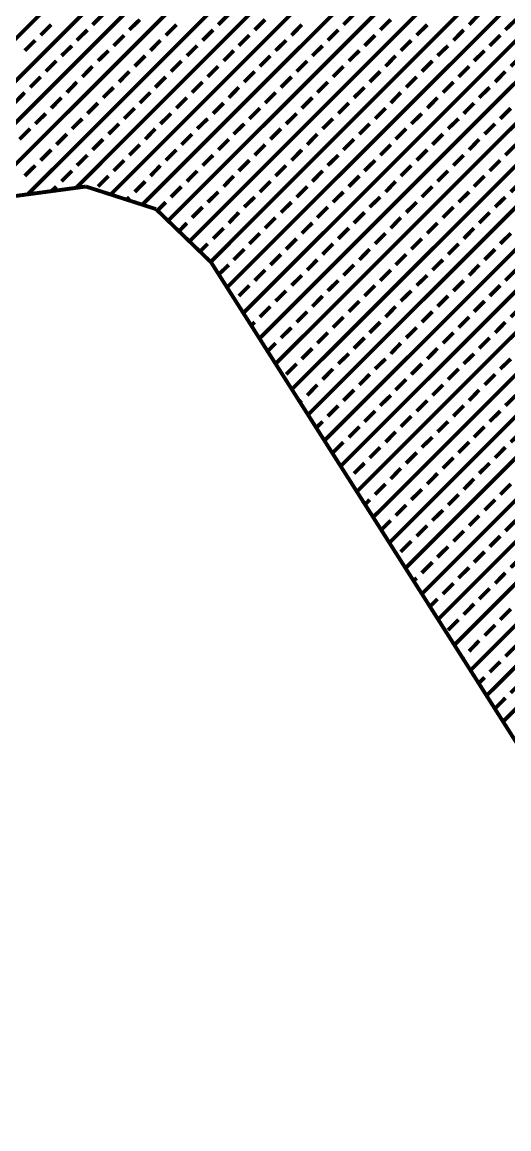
# Model space of a CAD drawing. Extents: x 2 to 176, y -19 to 159.
# Drawn here: x 112.234 to 112.715, y 117.546 to 118.64 of the extents above; entities that cross this region are included whole.
import ezdxf

# ---------------------------------------------------------------- set-up
doc = ezdxf.new("R2010")
doc.units = 0
doc.layers.add('BG_SILKSCREEN_TOP', color=7, linetype='CONTINUOUS')

msp = doc.modelspace()

# ---------------------------------------------------------------- linework, layer by layer
at = {"layer": 'BG_SILKSCREEN_TOP', "const_width": 0.00381}
for points in [[(111.19993, 117.59565), (113.36909, 119.765318)], [(111.224822, 117.578886), (112.995964, 119.350536)], [(111.249206, 117.562376), (112.921542, 119.234712)], [(111.275876, 117.547898), (112.937798, 119.20982)], [(112.239552, 118.469918), (112.954562, 119.184928)], [(112.287304, 118.476268), (112.970818, 119.16029)], [(112.321594, 118.469918), (112.987074, 119.135144)], [(112.35309, 118.460012), (113.00333, 119.110252)], [(112.37849, 118.44401), (113.020094, 119.08536)], [(112.399572, 118.42369), (113.03635, 119.060468)], [(112.420654, 118.40337), (113.052606, 119.03583)], [(112.43691, 118.378224), (113.06937, 119.01043)], [(112.452912, 118.352824), (113.085626, 118.985792)], [(112.468914, 118.327678), (113.101882, 118.9609)], [(112.484662, 118.302532), (113.118392, 118.936008)], [(112.500918, 118.277386), (113.134902, 118.911116)], [(112.51692, 118.25224), (113.151158, 118.886478)], [(112.532922, 118.226586), (113.167668, 118.861332)], [(112.549178, 118.20144), (113.184178, 118.83644)], [(112.56518, 118.176294), (113.200434, 118.811548)], [(112.581182, 118.150894), (113.216944, 118.786656)], [(112.597438, 118.125748), (113.2332, 118.762018)], [(112.613186, 118.100602), (113.24971, 118.737126)], [(112.629188, 118.074948), (113.265966, 118.71198)], [(112.64519, 118.049802), (113.282476, 118.687088)], [(112.661446, 118.024656), (113.298986, 118.662196)], [(112.252506, 118.627398), (112.26292, 118.637812)], [(112.303814, 118.637812), (112.314228, 118.648226)], [(112.340136, 118.632732), (112.35055, 118.642892)], [(112.376204, 118.627398), (112.386618, 118.637812)], [(112.42802, 118.637812), (112.438434, 118.648226)], [(112.464088, 118.632732), (112.474248, 118.642892)], [(112.50041, 118.627398), (112.51057, 118.637812)], [(112.551718, 118.637812), (112.562132, 118.648226)], [(112.58804, 118.632732), (112.598454, 118.642892)], [(112.624108, 118.627398), (112.634522, 118.637812)], [(112.675924, 118.637812), (112.68583, 118.648226)], [(112.677448, 117.99951), (113.315242, 118.637558)], [(112.711738, 118.632732), (112.722152, 118.642892)], [(112.28832, 118.622318), (112.298734, 118.632732)], [(112.324642, 118.616984), (112.335056, 118.627398)], [(112.412526, 118.622318), (112.42294, 118.632732)], [(112.44834, 118.616984), (112.458754, 118.627398)], [(112.536224, 118.622318), (112.546638, 118.632732)], [(112.572546, 118.616984), (112.58296, 118.627398)], [(112.66043, 118.622318), (112.67059, 118.632732)], [(112.696244, 118.616984), (112.706658, 118.627398)], [(112.236758, 118.612158), (112.247172, 118.622318)], [(112.27308, 118.607078), (112.283494, 118.616984)], [(112.360964, 118.612158), (112.37087, 118.622318)], [(112.397032, 118.607078), (112.407192, 118.616984)], [(112.484662, 118.612158), (112.495076, 118.622318)], [(112.520984, 118.607078), (112.531144, 118.616984)], [(112.60836, 118.612158), (112.618774, 118.622318)], [(112.644682, 118.607078), (112.655096, 118.616984)], [(112.309148, 118.601998), (112.319562, 118.612158)], [(112.34547, 118.596664), (112.355884, 118.607078)], [(112.433354, 118.601998), (112.44326, 118.612158)], [(112.469168, 118.596664), (112.479582, 118.607078)], [(112.557052, 118.601998), (112.567466, 118.612158)], [(112.593374, 118.596664), (112.60328, 118.607078)], [(112.68075, 118.601998), (112.691164, 118.612158)], [(112.693196, 117.974364), (113.331752, 118.612666)], [(112.717072, 118.596664), (112.727486, 118.607078)], [(112.257586, 118.591584), (112.268, 118.601998)], [(112.293654, 118.58625), (112.303814, 118.596664)], [(112.381284, 118.591584), (112.391698, 118.601998)], [(112.417606, 118.58625), (112.42802, 118.596664)], [(112.50549, 118.591584), (112.515904, 118.601998)], [(112.541304, 118.58625), (112.551718, 118.596664)], [(112.629188, 118.591584), (112.639602, 118.601998)], [(112.66551, 118.58625), (112.675924, 118.596664)], [(112.242092, 118.575836), (112.252506, 118.58625)], [(112.329976, 118.58117), (112.340136, 118.591584)], [(112.36579, 118.575836), (112.376204, 118.58625)], [(112.453674, 118.58117), (112.464088, 118.591584)], [(112.489996, 118.575836), (112.50041, 118.58625)], [(112.577626, 118.58117), (112.58804, 118.591584)], [(112.613694, 118.575836), (112.624108, 118.58625)], [(112.701578, 118.58117), (112.711738, 118.591584)], [(112.709706, 117.948964), (113.348008, 118.58752)], [(112.278414, 118.570756), (112.28832, 118.58117)], [(112.314228, 118.565676), (112.324642, 118.575836)], [(112.402112, 118.570756), (112.412526, 118.58117)], [(112.438434, 118.565676), (112.44834, 118.575836)], [(112.52581, 118.570756), (112.536224, 118.58117)], [(112.562132, 118.565676), (112.572546, 118.575836)], [(112.650016, 118.570756), (112.66043, 118.58117)], [(112.68583, 118.565676), (112.696244, 118.575836)], [(112.226598, 118.560342), (112.236758, 118.570756)], [(112.26292, 118.555262), (112.27308, 118.565676)], [(112.35055, 118.560342), (112.360964, 118.570756)], [(112.386618, 118.555262), (112.397032, 118.565676)], [(112.474248, 118.560342), (112.484662, 118.570756)], [(112.51057, 118.555262), (112.520984, 118.565676)], [(112.598454, 118.560342), (112.60836, 118.570756)], [(112.634522, 118.555262), (112.644682, 118.565676)], [(112.298734, 118.549928), (112.309148, 118.560342)], [(112.335056, 118.544848), (112.34547, 118.555262)], [(112.42294, 118.549928), (112.433354, 118.560342)], [(112.458754, 118.544848), (112.469168, 118.555262)], [(112.546638, 118.549928), (112.557052, 118.560342)], [(112.58296, 118.544848), (112.593374, 118.555262)], [(112.67059, 118.549928), (112.68075, 118.560342)], [(112.706658, 118.544848), (112.717072, 118.555262)], [(112.247172, 118.539768), (112.257586, 118.549928)], [(112.283494, 118.534942), (112.293654, 118.544848)], [(112.319562, 118.529608), (112.329976, 118.539768)], [(112.37087, 118.539768), (112.381284, 118.549928)], [(112.407192, 118.534942), (112.417606, 118.544848)], [(112.44326, 118.529608), (112.453674, 118.539768)], [(112.495076, 118.539768), (112.50549, 118.549928)], [(112.531144, 118.534942), (112.541304, 118.544848)], [(112.567466, 118.529608), (112.577626, 118.539768)], [(112.618774, 118.539768), (112.629188, 118.549928)], [(112.655096, 118.534942), (112.66551, 118.544848)], [(112.691164, 118.529608), (112.701578, 118.539768)], [(112.231678, 118.524528), (112.242092, 118.534942)], [(112.268, 118.519194), (112.278414, 118.529608)], [(112.355884, 118.524528), (112.36579, 118.534942)], [(112.391698, 118.519194), (112.402112, 118.529608)], [(112.479582, 118.524528), (112.489996, 118.534942)], [(112.515904, 118.519194), (112.52581, 118.529608)], [(112.60328, 118.524528), (112.613694, 118.534942)], [(112.639602, 118.519194), (112.650016, 118.529608)], [(112.303814, 118.514114), (112.314228, 118.524528)], [(112.340136, 118.50878), (112.35055, 118.519194)], [(112.42802, 118.514114), (112.438434, 118.524528)], [(112.464088, 118.50878), (112.474248, 118.519194)], [(112.551718, 118.514114), (112.562132, 118.524528)], [(112.58804, 118.50878), (112.598454, 118.519194)], [(112.675924, 118.514114), (112.68583, 118.524528)], [(112.711738, 118.50878), (112.722152, 118.519194)], [(112.252506, 118.5037), (112.26292, 118.514114)], [(112.28832, 118.49862), (112.298734, 118.50878)], [(112.376204, 118.5037), (112.386618, 118.514114)], [(112.412526, 118.49862), (112.42294, 118.50878)], [(112.50041, 118.5037), (112.51057, 118.514114)], [(112.536224, 118.49862), (112.546638, 118.50878)], [(112.624108, 118.5037), (112.634522, 118.514114)], [(112.66043, 118.49862), (112.67059, 118.50878)], [(112.236758, 118.488206), (112.247172, 118.49862)], [(112.324642, 118.493286), (112.335056, 118.5037)], [(112.360964, 118.488206), (112.37087, 118.49862)], [(112.44834, 118.493286), (112.458754, 118.5037)], [(112.484662, 118.488206), (112.495076, 118.49862)], [(112.572546, 118.493286), (112.58296, 118.5037)], [(112.60836, 118.488206), (112.618774, 118.49862)], [(112.696244, 118.493286), (112.706658, 118.5037)], [(112.27308, 118.482872), (112.283494, 118.493286)], [(112.309148, 118.477792), (112.319562, 118.488206)], [(112.397032, 118.482872), (112.407192, 118.493286)], [(112.433354, 118.477792), (112.44326, 118.488206)], [(112.520984, 118.482872), (112.531144, 118.493286)], [(112.557052, 118.477792), (112.567466, 118.488206)], [(112.644682, 118.482872), (112.655096, 118.493286)], [(112.68075, 118.477792), (112.691164, 118.488206)], [(112.225328, 118.46814), (112.29721, 118.477792)], [(112.263174, 118.47322), (112.268, 118.477792)], [(112.29721, 118.477792), (112.366552, 118.45544)], [(112.34547, 118.472458), (112.355884, 118.482872)], [(112.381284, 118.467378), (112.391698, 118.477792)], [(112.469168, 118.472458), (112.479582, 118.482872)], [(112.50549, 118.467378), (112.515904, 118.477792)], [(112.593374, 118.472458), (112.60328, 118.482872)], [(112.629188, 118.467378), (112.639602, 118.477792)], [(112.717072, 118.472458), (112.727486, 118.482872)], [(112.337596, 118.464838), (112.340136, 118.467378)], [(112.417606, 118.462298), (112.42802, 118.472458)], [(112.453674, 118.457472), (112.464088, 118.467378)], [(112.541304, 118.462298), (112.551718, 118.472458)], [(112.577626, 118.457472), (112.58804, 118.467378)], [(112.66551, 118.462298), (112.675924, 118.472458)], [(112.701578, 118.457472), (112.711738, 118.467378)], [(112.366552, 118.45544), (112.420908, 118.402862)], [(112.368076, 118.45417), (112.376204, 118.462298)], [(112.402112, 118.447058), (112.412526, 118.457472)], [(112.438434, 118.441724), (112.44834, 118.452138)], [(112.489996, 118.452138), (112.50041, 118.462298)], [(112.52581, 118.447058), (112.536224, 118.457472)], [(112.562132, 118.441724), (112.572546, 118.452138)], [(112.613694, 118.452138), (112.624108, 118.462298)], [(112.650016, 118.447058), (112.66043, 118.457472)], [(112.68583, 118.441724), (112.696244, 118.452138)], [(112.389158, 118.433596), (112.397032, 118.441724)], [(112.474248, 118.436644), (112.484662, 118.447058)], [(112.51057, 118.431564), (112.520984, 118.441724)], [(112.598454, 118.436644), (112.60836, 118.447058)], [(112.634522, 118.431564), (112.644682, 118.441724)], [(112.42294, 118.42623), (112.433354, 118.436644)], [(112.458754, 118.42115), (112.469168, 118.431564)], [(112.546638, 118.42623), (112.557052, 118.436644)], [(112.58296, 118.42115), (112.593374, 118.431564)], [(112.67059, 118.42623), (112.68075, 118.436644)], [(112.706658, 118.42115), (112.717072, 118.431564)], [(112.41024, 118.413784), (112.417606, 118.42115)], [(112.495076, 118.415816), (112.50549, 118.42623)], [(112.531144, 118.410736), (112.541304, 118.42115)], [(112.618774, 118.415816), (112.629188, 118.42623)], [(112.655096, 118.410736), (112.66551, 118.42115)], [(112.44326, 118.405402), (112.453674, 118.415816)], [(112.479582, 118.400322), (112.489996, 118.410736)], [(112.567466, 118.405402), (112.577626, 118.415816)], [(112.60328, 118.400322), (112.613694, 118.410736)], [(112.691164, 118.405402), (112.701578, 118.415816)], [(112.420908, 118.402862), (112.850676, 117.72646)], [(112.428782, 118.391178), (112.438434, 118.400322)], [(112.515904, 118.395242), (112.52581, 118.405402)], [(112.551718, 118.389908), (112.562132, 118.400322)], [(112.639602, 118.395242), (112.650016, 118.405402)], [(112.675924, 118.389908), (112.68583, 118.400322)], [(112.464088, 118.384828), (112.474248, 118.395242)], [(112.50041, 118.380002), (112.51057, 118.389908)], [(112.58804, 118.384828), (112.598454, 118.395242)], [(112.624108, 118.380002), (112.634522, 118.389908)], [(112.711738, 118.384828), (112.722152, 118.395242)], [(112.44834, 118.369588), (112.458754, 118.380002)], [(112.536224, 118.374668), (112.546638, 118.384828)], [(112.572546, 118.369588), (112.58296, 118.380002)], [(112.66043, 118.374668), (112.67059, 118.384828)], [(112.696244, 118.369588), (112.706658, 118.380002)], [(112.484662, 118.364508), (112.495076, 118.374668)], [(112.520984, 118.359174), (112.531144, 118.369588)], [(112.557052, 118.354094), (112.567466, 118.364508)], [(112.60836, 118.364508), (112.618774, 118.374668)], [(112.644682, 118.359174), (112.655096, 118.369588)], [(112.68075, 118.354094), (112.691164, 118.364508)], [(112.469168, 118.34876), (112.479582, 118.359174)], [(112.50549, 118.34368), (112.515904, 118.354094)], [(112.593374, 118.34876), (112.60328, 118.359174)], [(112.629188, 118.34368), (112.639602, 118.354094)], [(112.717072, 118.34876), (112.727486, 118.359174)], [(112.460532, 118.340378), (112.464088, 118.34368)], [(112.541304, 118.338346), (112.551718, 118.34876)], [(112.577626, 118.333266), (112.58804, 118.34368)], [(112.66551, 118.338346), (112.675924, 118.34876)], [(112.701578, 118.333266), (112.711738, 118.34368)], [(112.489996, 118.328186), (112.50041, 118.338346)], [(112.52581, 118.322852), (112.536224, 118.333266)], [(112.613694, 118.328186), (112.624108, 118.338346)], [(112.650016, 118.322852), (112.66043, 118.333266)], [(112.477042, 118.315232), (112.484662, 118.322852)], [(112.562132, 118.317772), (112.572546, 118.328186)], [(112.598454, 118.312438), (112.60836, 118.322852)], [(112.68583, 118.317772), (112.696244, 118.328186)], [(112.51057, 118.307358), (112.520984, 118.317772)], [(112.546638, 118.302532), (112.557052, 118.312438)], [(112.634522, 118.307358), (112.644682, 118.317772)], [(112.67059, 118.302532), (112.68075, 118.312438)], [(112.495076, 118.292118), (112.50549, 118.302532)], [(112.58296, 118.297452), (112.593374, 118.307358)], [(112.618774, 118.292118), (112.629188, 118.302532)], [(112.706658, 118.297452), (112.717072, 118.307358)], [(112.531144, 118.287038), (112.541304, 118.297452)], [(112.567466, 118.281704), (112.577626, 118.292118)], [(112.655096, 118.287038), (112.66551, 118.297452)], [(112.691164, 118.281704), (112.701578, 118.292118)], [(112.515904, 118.27129), (112.52581, 118.281704)], [(112.551718, 118.26621), (112.562132, 118.276624)], [(112.60328, 118.276624), (112.613694, 118.287038)], [(112.639602, 118.27129), (112.650016, 118.281704)], [(112.675924, 118.26621), (112.68583, 118.276624)], [(112.508792, 118.264686), (112.51057, 118.26621)], [(112.58804, 118.26113), (112.598454, 118.27129)], [(112.624108, 118.255796), (112.634522, 118.26621)], [(112.711738, 118.26113), (112.722152, 118.27129)], [(112.536224, 118.250716), (112.546638, 118.26113)], [(112.572546, 118.245382), (112.58296, 118.255796)], [(112.66043, 118.250716), (112.67059, 118.26113)], [(112.696244, 118.245382), (112.706658, 118.255796)], [(112.525048, 118.23954), (112.531144, 118.245382)], [(112.60836, 118.240302), (112.618774, 118.250716)], [(112.644682, 118.235222), (112.655096, 118.245382)], [(112.557052, 118.229888), (112.567466, 118.240302)], [(112.593374, 118.225062), (112.60328, 118.235222)], [(112.68075, 118.229888), (112.691164, 118.240302)], [(112.717072, 118.225062), (112.727486, 118.235222)], [(112.541304, 118.214648), (112.551718, 118.225062)], [(112.629188, 118.219982), (112.639602, 118.229888)], [(112.66551, 118.214648), (112.675924, 118.225062)], [(112.577626, 118.209568), (112.58804, 118.219982)], [(112.613694, 118.204234), (112.624108, 118.214648)], [(112.701578, 118.209568), (112.711738, 118.219982)], [(112.562132, 118.194074), (112.572546, 118.204234)], [(112.650016, 118.199154), (112.66043, 118.209568)], [(112.68583, 118.194074), (112.696244, 118.204234)], [(112.598454, 118.18874), (112.60836, 118.199154)], [(112.634522, 118.18366), (112.644682, 118.194074)], [(112.58296, 118.173246), (112.593374, 118.18366)], [(112.618774, 118.168166), (112.629188, 118.178326)], [(112.67059, 118.178326), (112.68075, 118.18874)], [(112.706658, 118.173246), (112.717072, 118.18366)], [(112.573308, 118.163594), (112.577626, 118.168166)], [(112.655096, 118.162832), (112.66551, 118.173246)], [(112.691164, 118.157752), (112.701578, 118.168166)], [(112.60328, 118.152418), (112.613694, 118.162832)], [(112.639602, 118.147592), (112.650016, 118.157752)], [(112.58931, 118.138448), (112.598454, 118.147592)], [(112.675924, 118.142512), (112.68583, 118.152418)], [(112.711738, 118.137178), (112.722152, 118.147592)], [(112.624108, 118.132098), (112.634522, 118.142512)], [(112.66043, 118.127018), (112.67059, 118.137178)], [(112.60836, 118.116604), (112.618774, 118.127018)], [(112.696244, 118.121684), (112.706658, 118.132098)], [(112.644682, 118.11127), (112.655096, 118.121684)], [(112.68075, 118.10619), (112.691164, 118.116604)], [(112.629188, 118.095776), (112.639602, 118.10619)], [(112.717072, 118.10111), (112.727486, 118.11127)], [(112.62106, 118.087902), (112.624108, 118.090696)], [(112.66551, 118.090696), (112.675924, 118.10111)], [(112.701578, 118.085362), (112.711738, 118.095776)], [(112.650016, 118.074948), (112.66043, 118.085362)], [(112.68583, 118.069868), (112.696244, 118.080282)], [(112.637316, 118.062502), (112.644682, 118.069868)], [(112.67059, 118.054628), (112.68075, 118.065042)], [(112.706658, 118.049548), (112.717072, 118.059962)], [(112.655096, 118.039134), (112.66551, 118.049548)], [(112.691164, 118.0338), (112.701578, 118.044214)], [(112.675924, 118.018306), (112.68583, 118.02872)], [(112.711738, 118.013226), (112.722152, 118.02364)], [(112.66932, 118.011956), (112.67059, 118.013226)], [(112.696244, 117.997732), (112.706658, 118.007892)], [(112.685576, 117.98681), (112.691164, 117.992398)], [(112.717072, 117.977158), (112.727486, 117.987572)], [(112.701578, 117.961664), (112.711738, 117.972078)]]:
    msp.add_lwpolyline(points, dxfattribs=at)

doc.saveas('drawing.dxf')
